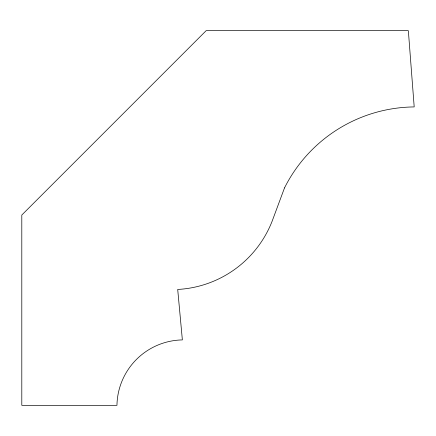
<?xml version="1.0" encoding="UTF-8"?>
<svg xmlns="http://www.w3.org/2000/svg" width="436" height="436" viewBox="0 0 436 436"><rect width="100%" height="100%" fill="white"/><g stroke="black" fill="none" stroke-linecap="round" stroke-linejoin="round"><path stroke-width="0.65" d="M284.506 187.911L272.113 221.259A107.583 107.583 0 0 1 177.703 289.45L182.368 339.911A66.659 66.659 0 0 0 116.952 405.327L21.8 405.327L21.8 215.024L206.152 30.673L408.347 30.673L414.2 106.924A146.709 146.709 0 0 0 284.506 187.911"/></g></svg>
